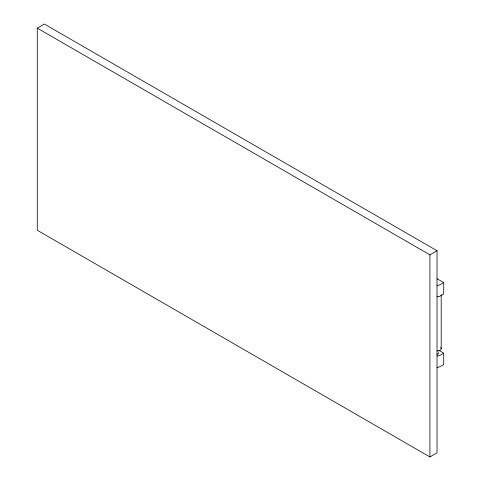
<?xml version="1.0" encoding="UTF-8"?>
<svg xmlns="http://www.w3.org/2000/svg" width="481" height="481" viewBox="0 0 481 481"><rect width="100%" height="100%" fill="white"/><g stroke="black" fill="none" stroke-linecap="round" stroke-linejoin="round"><path stroke-width="0.72" d="M37.277 28.145L44.378 24.05L437.019 250.739L437.019 452.855L429.924 456.95L37.277 230.261L37.277 28.145L429.924 254.84L437.019 250.739M437.019 296.723A4.738 2.736 0 0 0 440.368 295.917L443.722 293.987L443.722 282.606L440.368 284.542A4.738 2.736 0 0 1 437.019 285.341M437.019 367.28A4.738 2.736 0 0 0 440.368 366.48L443.722 364.544L443.722 353.162L440.368 355.098A4.738 2.736 0 0 1 437.019 355.898M437.019 278.733L443.722 282.606M438.846 350.348L443.722 353.162M441.197 294.733L441.197 348.611M429.924 254.84L429.924 456.95M438.468 352.681A1.671 0.968 0 0 1 437.019 354.13M440.638 347.402A4.179 2.417 0 0 1 437.019 351.022"/></g></svg>
